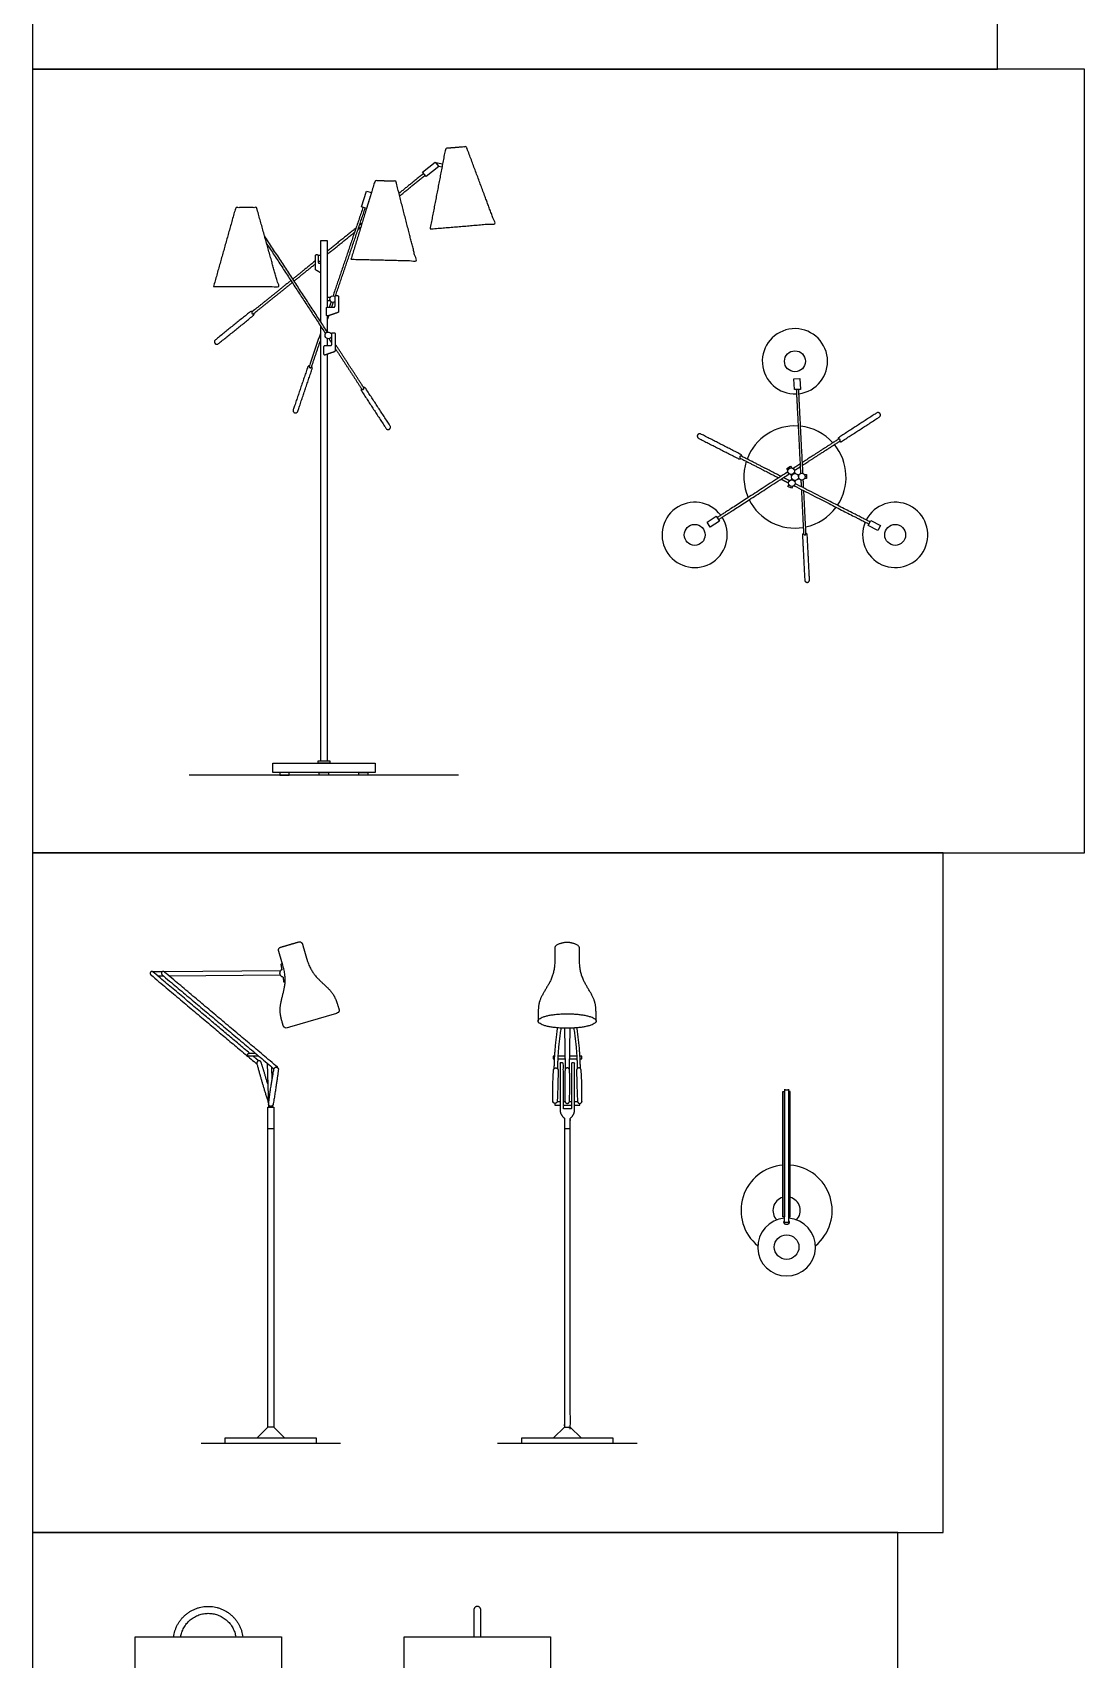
# Model space of a CAD drawing. Header units: millimetres. Extents: x 0 to 42.1, y -0.3 to 16.1.
# Drawn here: x 0.047 to 2.922, y 5.714 to 10.162 of the extents above; entities that cross this region are included whole.
import ezdxf

# ---------------------------------------------------------------- set-up
doc = ezdxf.new("R2010")
doc.units = ezdxf.units.MM
for name, color, linetype, true_color in [('2D$AG-DIAGRAM', 7, 'Continuous', 0xfecc66), ('2D$AG-FURNITURE', 7, 'Continuous', 0x66ccff), ('2D$X-VPRT', 6, 'Continuous', 0xff00ff)]:
    doc.layers.add(name, color=color, linetype=linetype, true_color=true_color)

msp = doc.modelspace()

# ---------------------------------------------------------------- linework, layer by layer
at = {"layer": '2D$AG-DIAGRAM'}
for points in [[(1.2116, 8.1315), (0.4752, 8.1315)], [(0.8887, 6.3043), (0.5078, 6.3043)], [(1.6992, 6.3043), (1.3183, 6.3043)]]:
    msp.add_lwpolyline(points, dxfattribs=at)
at = {"layer": '2D$AG-FURNITURE'}
for points in [[(1.1573, 9.7951), (1.1233, 9.7677), (1.1132, 9.7803), (1.1472, 9.8077)], [(0.9731, 9.724), (0.9598, 9.6805), (0.9461, 9.6847), (0.9594, 9.7282)], [(2.1443, 9.2161), (2.1458, 9.1862), (2.1297, 9.1854), (2.1282, 9.2153)], [(1.8906, 8.8234), (1.9157, 8.8397), (1.9245, 8.8261), (1.8993, 8.8098)], [(2.3576, 8.8), (2.3309, 8.8136), (2.3383, 8.828), (2.3649, 8.8144)], [(0.9831, 8.1644), (0.9831, 8.139), (0.7037, 8.139), (0.7037, 8.1644)], [(0.8592, 8.1644), (0.8275, 8.1644), (0.8275, 8.1708), (0.8592, 8.1708)], [(0.7228, 8.139), (0.7228, 8.1315), (0.7482, 8.1315), (0.7482, 8.139)], [(0.8561, 8.139), (0.8561, 8.1315), (0.8307, 8.1315), (0.8307, 8.139)], [(0.9639, 8.139), (0.9639, 8.1315), (0.9385, 8.1315), (0.9385, 8.139)], [(2.1026, 7.2669), (2.1026, 6.9239), (2.098, 6.9239), (2.098, 7.2669)], [(2.1135, 7.2669), (2.1135, 6.9239), (2.1181, 6.9239), (2.1181, 7.2669)], [(0.7063, 7.2241), (0.7063, 6.3488), (0.6902, 6.3488), (0.6902, 7.2241)], [(0.8227, 6.3043), (0.5738, 6.3043), (0.5738, 6.3202), (0.8227, 6.3202)], [(1.6332, 6.3043), (1.3843, 6.3043), (1.3843, 6.3202), (1.6332, 6.3202)], [(0.3273, 5.5093), (0.3273, 5.776), (0.7274, 5.776), (0.7274, 5.5093)], [(1.0627, 5.5093), (1.0627, 5.776), (1.4627, 5.776), (1.4627, 5.5093)]]:
    msp.add_lwpolyline(points, close=True, dxfattribs=at)
for points in [[(1.1676, 9.8015), (1.1494, 9.805)], [(1.1564, 9.7963), (1.1662, 9.7944)], [(0.853, 9.4109), (0.853, 9.592), (0.8338, 9.592), (0.8338, 9.3722)], [(0.8611, 9.4279), (0.853, 9.4279), (0.853, 9.4381), (0.8611, 9.4381)], [(0.853, 9.3425), (0.853, 9.3868)], [(0.8338, 9.3602), (0.8338, 8.1708), (0.853, 8.1708), (0.853, 9.283)], [(0.853, 9.3049), (0.853, 9.325)], [(2.1118, 8.9654), (2.1089, 8.9699), (2.1184, 8.9761), (2.1214, 8.9715)], [(2.1219, 8.95), (2.1197, 8.9533)], [(2.1204, 8.9385), (2.1222, 8.9422)], [(2.1291, 8.9595), (2.1313, 8.9561)], [(2.1383, 8.9525), (2.1423, 8.9528)], [(2.1429, 8.9415), (2.1389, 8.9413)], [(2.1567, 8.9535), (2.162, 8.9537), (2.1626, 8.9425), (2.1572, 8.9422)], [(2.1239, 8.9206), (2.1215, 8.9159), (2.1114, 8.921), (2.1139, 8.9258)], [(2.1323, 8.937), (2.1305, 8.9334)], [(0.402, 7.5941), (0.3759, 7.5939)], [(0.3889, 7.583), (0.4044, 7.5831)], [(0.7245, 7.5964), (0.4065, 7.5941)], [(0.4196, 7.5832), (0.7237, 7.5854)], [(1.504, 7.3291), (1.5023, 7.4396)], [(1.5152, 7.4396), (1.5135, 7.3287)], [(0.6879, 7.3445), (0.6918, 7.2241)], [(1.4742, 7.3636), (1.4696, 7.3636), (1.4696, 7.3564), (1.4738, 7.3564)], [(1.4826, 7.3564), (1.5036, 7.3564)], [(1.5035, 7.3636), (1.483, 7.3636)], [(1.5139, 7.3564), (1.5349, 7.3564)], [(1.5345, 7.3636), (1.514, 7.3636)], [(1.5437, 7.3564), (1.5479, 7.3564), (1.5479, 7.3636), (1.5433, 7.3636)], [(0.7018, 7.299), (0.701, 7.3335)], [(0.7035, 7.2241), (0.7034, 7.2285)], [(1.4749, 7.2342), (1.4749, 7.2296), (1.489, 7.2296)], [(1.489, 7.2384), (1.4808, 7.2384)], [(1.5026, 7.2384), (1.4978, 7.2384)], [(1.4978, 7.2296), (1.5197, 7.2296)], [(1.5197, 7.2384), (1.5143, 7.2384)], [(1.5367, 7.2384), (1.5285, 7.2384)], [(1.5285, 7.2296), (1.5433, 7.2296), (1.5433, 7.2343)], [(0.7063, 7.1649), (0.6902, 7.1649)], [(1.5168, 7.1649), (1.5007, 7.1649)], [(0.6902, 6.3488), (0.6608, 6.3202), (0.6983, 6.3202), (0.7357, 6.3202), (0.7063, 6.3488)], [(1.5007, 6.3488), (1.4713, 6.3202), (1.5087, 6.3202), (1.5462, 6.3202), (1.5168, 6.3488)]]:
    msp.add_lwpolyline(points, dxfattribs=at)
for centre, radius in [((2.1308, 9.2629), 0.0286), ((2.1205, 8.9624), 0.00914), ((2.1308, 8.9465), 0.00961), ((2.1498, 8.9475), 0.00914), ((2.1222, 8.9296), 0.00914), ((1.8568, 8.7883), 0.0286), ((2.4048, 8.7883), 0.0286), ((2.108, 6.8413), 0.0337)]:
    msp.add_circle(centre, radius, dxfattribs=at)
at = {"layer": '2D$AG-FURNITURE', "extrusion": (0, 0, -1)}
for centre, radius, start, end in [((-0.8338, 9.5445), 0.00891, 49.5988, 90), ((-0.8338, 9.5445), 0.00891, 270, 310.4012), ((-0.8687, 9.433), 0.00914, 235.9902, 124.9922), ((-0.8557, 9.3337), 0.00914, 206.7083, 154.7285)]:
    msp.add_arc(centre, radius, start, end, dxfattribs=at)
at = {"layer": '2D$AG-FURNITURE'}
for centre, radius, start, end in [((2.1308, 9.2629), 0.0892, 276.9676, 272.7583), ((2.1308, 8.9465), 0.1397, 86.4129, 159.3849), ((2.1308, 8.9465), 0.1397, 42.0962, 83.7016), ((2.1308, 8.9465), 0.1397, 326.4129, 39.3849), ((2.1308, 8.9465), 0.1397, 162.0962, 203.7016), ((1.8568, 8.7883), 0.0892, 36.9676, 32.7583), ((2.1308, 8.9465), 0.1397, 206.4129, 279.3849), ((2.1308, 8.9465), 0.1397, 282.0962, 323.7016), ((2.4048, 8.7883), 0.0892, 156.9676, 152.7583), ((2.108, 6.9414), 0.1245, 94.6337, 230.6572), ((2.108, 6.9414), 0.1245, 309.3428, 85.3663), ((2.108, 6.9414), 0.0374, 105.5793, 223.7347), ((2.108, 6.9414), 0.0374, 316.2653, 74.4207), ((2.108, 6.8413), 0.079, 93.9603, 86.0397)]:
    msp.add_arc(centre, radius, start, end, dxfattribs=at)
for points, knots in [([(1.1335, 9.6246), (1.1547, 9.7347), (1.1759, 9.8448), (1.2044, 9.8471), (1.2328, 9.8495), (1.2721, 9.7445), (1.3113, 9.6394), (1.2224, 9.632), (1.1335, 9.6246)], [0, 0, 0, 1, 1, 2, 2, 3, 3, 3.585357, 3.585357, 3.585357]), ([(0.9174, 9.5419), (0.9502, 9.6491), (0.983, 9.7564), (1.0116, 9.7557), (1.0402, 9.755), (1.068, 9.6464), (1.0958, 9.5378), (1.0066, 9.5398), (0.9174, 9.5419)], [0, 0, 0, 1, 1, 2, 2, 3, 3, 3.585357, 3.585357, 3.585357]), ([(0.5417, 9.4671), (0.572, 9.575), (0.6023, 9.683), (0.6309, 9.683), (0.6595, 9.683), (0.6898, 9.575), (0.7201, 9.4671), (0.6309, 9.4671), (0.5417, 9.4671)], [0, 0, 0, 1, 1, 2, 2, 3, 3, 3.585357, 3.585357, 3.585357]), ([(1.5007, 7.1936), (1.489, 7.2034), (1.489, 7.2166), (1.489, 7.2764), (1.489, 7.3453), (1.4934, 7.3453), (1.4978, 7.3453), (1.4978, 7.2824), (1.4978, 7.2196), (1.4992, 7.2196), (1.5007, 7.2196), (1.5087, 7.2196), (1.5168, 7.2196), (1.5183, 7.2196), (1.5197, 7.2196), (1.5197, 7.2824), (1.5197, 7.3453), (1.5241, 7.3453), (1.5285, 7.3453), (1.5285, 7.2764), (1.5285, 7.2166), (1.5285, 7.2034), (1.5168, 7.1936), (1.5168, 6.7712), (1.5168, 6.3488), (1.5087, 6.3488), (1.5007, 6.3488), (1.5007, 6.7712), (1.5007, 7.1936)], [5.868857, 5.868857, 5.868857, 5.952528, 5.952528, 6.404156, 6.404156, 6.432877, 6.432877, 6.85267, 6.85267, 6.862213, 6.862213, 6.888683, 6.888683, 6.898226, 6.898226, 7.318019, 7.318019, 7.34674, 7.34674, 7.798367, 7.798367, 7.882038, 7.882038, 10.758988, 10.758988, 10.785458, 10.785458, 13.662408, 13.662408, 13.662408]), ([(2.1026, 6.9093), (2.1082, 6.9071), (2.1135, 6.9093), (2.1135, 7.0903), (2.1135, 7.2713), (2.108, 7.2713), (2.1026, 7.2713), (2.1026, 7.0903), (2.1026, 6.9093)], [2.403311, 2.403311, 2.403311, 2.441873, 2.441873, 3.607728, 3.607728, 3.643529, 3.643529, 4.809384, 4.809384, 4.809384])]:
    msp.add_open_spline(points, degree=2, knots=knots, dxfattribs=at)
for points in [[(1.1162, 9.7766), (1.0816, 9.7486), (1.0486, 9.722)], [(1.0504, 9.715), (1.0845, 9.7426), (1.1203, 9.7715)], [(0.9502, 9.6835), (0.9089, 9.5614), (0.8685, 9.4422)], [(0.8755, 9.4424), (0.9155, 9.5605), (0.9564, 9.6816)], [(0.9311, 9.6272), (0.8905, 9.5944), (0.853, 9.5641)], [(0.853, 9.5557), (0.8888, 9.5846), (0.9272, 9.6156)], [(0.9367, 9.6233), (0.9404, 9.6263), (0.9441, 9.6293)], [(0.9476, 9.6405), (0.9441, 9.6377), (0.9406, 9.6349)], [(0.8532, 9.3425), (0.7685, 9.4722), (0.6812, 9.6057)], [(0.6871, 9.5847), (0.7686, 9.4599), (0.8479, 9.3386)], [(0.8205, 9.5379), (0.7882, 9.5118), (0.7583, 9.4877)], [(0.7619, 9.4822), (0.7901, 9.505), (0.8205, 9.5295)], [(0.853, 9.3757), (0.855, 9.3818), (0.8571, 9.3878)], [(0.863, 9.4259), (0.8605, 9.4184), (0.858, 9.4109)], [(0.8649, 9.4109), (0.8671, 9.4174), (0.8693, 9.4239)], [(0.857, 9.3247), (0.8604, 9.3194), (0.8638, 9.3142)], [(0.8638, 9.3262), (0.8633, 9.327), (0.8627, 9.3279)], [(2.1345, 9.1857), (2.1377, 9.1224), (2.1461, 8.9559)], [(2.1527, 8.9562), (2.1442, 9.1229), (2.1411, 9.186)], [(2.1115, 8.9606), (1.9713, 8.8699), (1.9183, 8.8356)], [(1.9219, 8.8301), (1.9751, 8.8645), (2.115, 8.9551)], [(2.093, 8.9408), (2.1032, 8.9355), (2.1131, 8.9305)], [(2.1161, 8.9363), (2.1078, 8.9405), (2.0993, 8.9449)], [(2.1448, 8.9822), (2.1351, 8.9759), (2.1258, 8.9699)], [(2.1294, 8.9644), (2.1372, 8.9694), (2.1452, 8.9746)], [(2.1283, 8.9227), (2.2769, 8.8467), (2.3331, 8.8179)], [(2.3361, 8.8237), (2.2797, 8.8526), (2.1313, 8.9285)], [(2.147, 8.9388), (2.1475, 8.9296), (2.148, 8.92)], [(2.1547, 8.9166), (2.1541, 8.9281), (2.1535, 8.9392)], [(1.4731, 7.3294), (1.4735, 7.3816), (1.4825, 7.4406)], [(1.4912, 7.44), (1.4822, 7.381), (1.4818, 7.329)], [(1.5263, 7.4401), (1.5353, 7.381), (1.5357, 7.329)], [(1.5444, 7.3294), (1.544, 7.3816), (1.535, 7.4407)], [(0.6653, 7.3504), (0.6576, 7.3569), (0.6499, 7.3634)]]:
    msp.add_open_spline(points, degree=2, dxfattribs=at)
for points, weights, degree, knots in [([(0.8338, 9.505), (0.8278, 9.5086), (0.8219, 9.5121), (0.8205, 9.513), (0.8205, 9.5147), (0.8205, 9.5331), (0.8205, 9.5515), (0.8205, 9.5545), (0.8235, 9.5545), (0.8242, 9.5545), (0.825, 9.5545), (0.828, 9.5545), (0.828, 9.5515), (0.828, 9.5427), (0.828, 9.5338), (0.828, 9.5308), (0.831, 9.5308), (0.8324, 9.5308), (0.8338, 9.5308)], [1, 1, 1, 0.870169758095, 1, 1, 1, 0.707106781186, 1, 1, 1, 0.707106781187, 1, 1, 1, 0.707106781187, 1, 1, 1], 2, [0, 0, 0, 0.0452705, 0.0452705, 0.0554808, 0.0554808, 0.1760607, 0.1760607, 0.1916243, 0.1916243, 0.1964853, 0.1964853, 0.212049, 0.212049, 0.2700034, 0.2700034, 0.285567, 0.285567, 0.2946152, 0.2946152, 0.2946152]), ([(0.7532, 9.4836), (0.6958, 9.4373), (0.6474, 9.3983), (0.6449, 9.3962), (0.647, 9.3937), (0.649, 9.3911), (0.6516, 9.3932), (0.7, 9.4323), (0.7568, 9.4781)], [1, 1, 1, 0.707106781186, 1, 0.707106781186, 1, 1, 1], 2, [1.3715757, 1.3715757, 1.3715757, 1.8049648, 1.8049648, 1.8218386, 1.8218386, 1.8387123, 1.8387123, 2.2727261, 2.2727261, 2.2727261]), ([(0.8503, 9.3898), (0.8503, 9.3882), (0.8516, 9.3873), (0.8529, 9.3864), (0.8544, 9.387), (0.8692, 9.3916), (0.8814, 9.3963), (0.8833, 9.397), (0.8833, 9.3991), (0.8833, 9.4194), (0.8833, 9.4397), (0.8833, 9.4427), (0.8803, 9.4427), (0.8786, 9.4427), (0.8768, 9.4427), (0.8738, 9.4427), (0.8738, 9.4397), (0.8738, 9.4268), (0.8738, 9.4139), (0.8738, 9.4109), (0.8708, 9.4109), (0.8634, 9.4109), (0.8533, 9.4109), (0.8503, 9.4109), (0.8503, 9.4079), (0.8503, 9.3988), (0.8503, 9.3898)], [1, 0.884890611721, 1, 0.884890611721, 1, 1, 1, 0.824362128207, 1, 1, 1, 0.707106781187, 1, 1, 1, 0.707106781187, 1, 1, 1, 0.707106781187, 1, 1, 1, 0.707106781187, 1, 1, 1], 2, [0, 0, 0, 0.0096017, 0.0096017, 0.0192034, 0.0192034, 0.1046298, 0.1046298, 0.1165537, 0.1165537, 0.2495261, 0.2495261, 0.2650897, 0.2650897, 0.2764979, 0.2764979, 0.2920615, 0.2920615, 0.3765413, 0.3765413, 0.3921049, 0.3921049, 0.4406074, 0.4406074, 0.456171, 0.456171, 0.5155279, 0.5155279, 0.5155279]), ([(0.6484, 9.399), (0.6448, 9.4004), (0.6419, 9.398), (0.5942, 9.3596), (0.5466, 9.3212), (0.5415, 9.317), (0.5456, 9.3119), (0.5498, 9.3068), (0.5549, 9.3109), (0.6025, 9.3494), (0.6501, 9.3878), (0.6531, 9.3902), (0.6525, 9.3939)], [1, 0.865586358393, 1, 1, 1, 0.707106781186, 1, 0.707106781186, 1, 1, 1, 0.865586358393, 1], 2, [0.1252615, 0.1252615, 0.1252615, 0.1478663, 0.1478663, 0.1941813, 0.1941813, 0.2280317, 0.2280317, 0.2618821, 0.2618821, 0.3081972, 0.3081972, 0.3308019, 0.3308019, 0.3308019]), ([(0.8338, 9.3393), (0.8185, 9.2943), (0.8034, 9.2496), (0.8024, 9.2465), (0.8055, 9.2455), (0.8086, 9.2444), (0.8096, 9.2475), (0.8216, 9.2831), (0.8338, 9.3189)], [1, 1, 1, 0.707106781186, 1, 0.707106781186, 1, 1, 1], 2, [1.4761998, 1.4761998, 1.4761998, 1.8049648, 1.8049648, 1.8218386, 1.8218386, 1.8387123, 1.8387123, 2.1005186, 2.1005186, 2.1005186]), ([(0.8721, 9.3399), (0.8751, 9.3399), (0.8751, 9.3368), (0.8751, 9.3148), (0.8751, 9.2927), (0.8751, 9.2905), (0.8731, 9.2898), (0.8598, 9.2853), (0.8466, 9.2808), (0.8451, 9.2803), (0.8439, 9.2812), (0.8426, 9.2821), (0.8426, 9.2837), (0.8426, 9.2928), (0.8426, 9.3019), (0.8426, 9.3049), (0.8456, 9.3049), (0.8541, 9.3049), (0.8608, 9.3049), (0.8638, 9.3049), (0.8638, 9.3079), (0.8638, 9.3224), (0.8638, 9.3368), (0.8638, 9.3399), (0.8668, 9.3399), (0.8703, 9.3399), (0.8721, 9.3399)], [1, 0.707106781187, 1, 1, 1, 0.812950867545, 1, 1, 1, 0.88947520546, 1, 0.88947520546, 1, 1, 1, 0.707106781187, 1, 1, 1, 0.707106781187, 1, 1, 1, 0.707106781187, 1, 1, 1], 2, [0, 0, 0, 0.0155636, 0.0155636, 0.1604777, 0.1604777, 0.1727953, 0.1727953, 0.264499, 0.264499, 0.2739038, 0.2739038, 0.2833086, 0.2833086, 0.3430053, 0.3430053, 0.3585689, 0.3585689, 0.4138458, 0.4138458, 0.4294094, 0.4294094, 0.5243188, 0.5243188, 0.5398824, 0.5398824, 0.5516157, 0.5516157, 0.5516157]), ([(0.8751, 9.2969), (0.9112, 9.2418), (0.9467, 9.1873), (0.9485, 9.1846), (0.9513, 9.1864), (0.954, 9.1882), (0.9522, 9.1909), (0.9139, 9.2495), (0.8751, 9.3089)], [1, 1, 1, 0.707106781186, 1, 0.707106781186, 1, 1, 1], 2, [1.351309, 1.351309, 1.351309, 1.8049648, 1.8049648, 1.8218386, 1.8218386, 1.8387123, 1.8387123, 2.3268553, 2.3268553, 2.3268553]), ([(0.8038, 9.2507), (0.8001, 9.25), (0.7989, 9.2464), (0.7792, 9.1884), (0.7596, 9.1305), (0.7575, 9.1242), (0.7638, 9.1221), (0.77, 9.12), (0.7721, 9.1263), (0.7917, 9.1842), (0.8113, 9.2422), (0.8125, 9.2458), (0.81, 9.2486)], [1, 0.865586358393, 1, 1, 1, 0.707106781186, 1, 0.707106781186, 1, 1, 1, 0.865586358393, 1], 2, [0.1252615, 0.1252615, 0.1252615, 0.1478663, 0.1478663, 0.1941813, 0.1941813, 0.2280317, 0.2280317, 0.2618821, 0.2618821, 0.3081972, 0.3081972, 0.3308019, 0.3308019, 0.3308019]), ([(0.9461, 9.1883), (0.9443, 9.1849), (0.9464, 9.1817), (0.9799, 9.1305), (1.0134, 9.0793), (1.017, 9.0738), (1.0225, 9.0774), (1.028, 9.081), (1.0244, 9.0865), (0.9909, 9.1377), (0.9574, 9.1889), (0.9553, 9.1921), (0.9516, 9.1919)], [1, 0.865586358393, 1, 1, 1, 0.707106781186, 1, 0.707106781186, 1, 1, 1, 0.865586358393, 1], 2, [0.1252615, 0.1252615, 0.1252615, 0.1478663, 0.1478663, 0.1941813, 0.1941813, 0.2280317, 0.2280317, 0.2618821, 0.2618821, 0.3081972, 0.3081972, 0.3308019, 0.3308019, 0.3308019]), ([(2.2521, 9.0438), (2.2555, 9.042), (2.2587, 9.0441), (2.31, 9.0773), (2.3614, 9.1106), (2.3669, 9.1141), (2.3634, 9.1196), (2.3598, 9.1252), (2.3543, 9.1216), (2.3029, 9.0883), (2.2515, 9.0551), (2.2483, 9.053), (2.2485, 9.0493)], [1, 0.865586358393, 1, 1, 1, 0.707106781186, 1, 0.707106781186, 1, 1, 1, 0.865586358393, 1], 2, [0.1252615, 0.1252615, 0.1252615, 0.1478663, 0.1478663, 0.1941813, 0.1941813, 0.2280317, 0.2280317, 0.2618821, 0.2618821, 0.3081972, 0.3081972, 0.3308019, 0.3308019, 0.3308019]), ([(1.986, 9.0029), (1.9858, 9.0067), (1.9824, 9.0084), (1.9279, 9.0363), (1.8734, 9.0642), (1.8676, 9.0672), (1.8646, 9.0613), (1.8616, 9.0555), (1.8675, 9.0525), (1.9219, 9.0246), (1.9764, 8.9967), (1.9798, 8.995), (1.983, 8.9971)], [1, 0.865586358393, 1, 1, 1, 0.707106781186, 1, 0.707106781186, 1, 1, 1, 0.865586358393, 1], 2, [0.1252615, 0.1252615, 0.1252615, 0.1478663, 0.1478663, 0.1941813, 0.1941813, 0.2280317, 0.2280317, 0.2618821, 0.2618821, 0.3081972, 0.3081972, 0.3308019, 0.3308019, 0.3308019]), ([(2.1515, 8.9787), (2.1978, 9.0086), (2.2531, 9.0444), (2.2558, 9.0462), (2.2541, 9.0489), (2.2523, 9.0517), (2.2495, 9.0499), (2.1961, 9.0153), (2.1512, 8.9863)], [1, 1, 1, 0.707106781186, 1, 0.707106781186, 1, 1, 1], 2, [1.7158899, 1.7158899, 1.7158899, 1.8049648, 1.8049648, 1.8218386, 1.8218386, 1.8387123, 1.8387123, 1.9251463, 1.9251463, 1.9251463]), ([(2.0926, 8.9484), (2.0435, 8.9734), (1.9849, 9.0035), (1.982, 9.0049), (1.9805, 9.002), (1.979, 8.9991), (1.9819, 8.9976), (2.0386, 8.9686), (2.0862, 8.9442)], [1, 1, 1, 0.707106781186, 1, 0.707106781186, 1, 1, 1], 2, [1.7158899, 1.7158899, 1.7158899, 1.8049648, 1.8049648, 1.8218386, 1.8218386, 1.8387123, 1.8387123, 1.9251463, 1.9251463, 1.9251463]), ([(2.1483, 8.9125), (2.1511, 8.8575), (2.1545, 8.7917), (2.1546, 8.7884), (2.1579, 8.7886), (2.1612, 8.7887), (2.161, 8.792), (2.1578, 8.8555), (2.1551, 8.909)], [1, 1, 1, 0.707106781186, 1, 0.707106781186, 1, 1, 1], 2, [1.7158899, 1.7158899, 1.7158899, 1.8049648, 1.8049648, 1.8218386, 1.8218386, 1.8387123, 1.8387123, 1.9251463, 1.9251463, 1.9251463]), ([(2.1544, 8.7929), (2.1512, 8.7908), (2.1514, 8.787), (2.1545, 8.7259), (2.1576, 8.6648), (2.1579, 8.6582), (2.1645, 8.6585), (2.171, 8.6589), (2.1707, 8.6654), (2.1676, 8.7266), (2.1645, 8.7877), (2.1643, 8.7915), (2.1609, 8.7932)], [1, 0.865586358393, 1, 1, 1, 0.707106781186, 1, 0.707106781186, 1, 1, 1, 0.865586358393, 1], 2, [0.1252615, 0.1252615, 0.1252615, 0.1478663, 0.1478663, 0.1941813, 0.1941813, 0.2280317, 0.2280317, 0.2618821, 0.2618821, 0.3081972, 0.3081972, 0.3308019, 0.3308019, 0.3308019]), ([(0.7311, 7.6124), (0.7413, 7.5778), (0.7336, 7.5369), (0.7198, 7.4924), (0.7264, 7.4667), (0.7325, 7.4459), (0.7331, 7.4439), (0.7344, 7.4422), (0.7363, 7.4412), (0.7382, 7.4401), (0.7403, 7.4399), (0.7424, 7.4405), (0.7881, 7.4539), (0.8337, 7.4674), (0.8794, 7.4808), (0.8815, 7.4814), (0.8831, 7.4827), (0.8841, 7.4846), (0.8852, 7.4865), (0.8854, 7.4886), (0.8848, 7.4907), (0.8786, 7.5115), (0.8703, 7.5366), (0.8346, 7.5666), (0.806, 7.5969), (0.7959, 7.6314), (0.7921, 7.6444), (0.7883, 7.6573), (0.7845, 7.6702), (0.7832, 7.6747), (0.7791, 7.6769), (0.7746, 7.6756), (0.7581, 7.6708), (0.7416, 7.6659), (0.7251, 7.6611), (0.7206, 7.6598), (0.7184, 7.6557), (0.7197, 7.6512), (0.7235, 7.6382), (0.7273, 7.6253), (0.7311, 7.6124)], [1, 1, 1, 1, 1, 1, 0.949124460784, 0.949124460784, 1, 0.949124460784, 0.949124460784, 1, 1, 1, 1, 0.949124460785, 0.949124460785, 1, 0.949124460785, 0.949124460785, 1, 1, 1, 1, 1, 1, 1, 1, 1, 0.804737854125, 0.804737854125, 1, 1, 1, 1, 0.804737854124, 0.804737854124, 1, 1, 1, 1], 3, [3.271901, 3.271901, 3.271901, 3.271901, 3.46952, 3.667138, 3.84402, 3.84402, 3.84402, 3.864585, 3.864585, 3.864585, 3.88515, 3.88515, 3.88515, 4.297431, 4.297431, 4.297431, 4.317996, 4.317996, 4.317996, 4.338562, 4.338562, 4.338562, 4.515444, 4.713062, 4.910681, 4.910681, 4.910681, 5.043291, 5.043291, 5.043291, 5.084368, 5.084368, 5.084368, 5.2332, 5.2332, 5.2332, 5.274278, 5.274278, 5.274278, 5.406888, 5.406888, 5.406888, 5.406888]), ([(1.5875, 7.4593), (1.5874, 7.4904), (1.5861, 7.5162), (1.5607, 7.5543), (1.5419, 7.5914), (1.5419, 7.6274), (1.5419, 7.6341), (1.5419, 7.6464), (1.5419, 7.6588), (1.5419, 7.6631), (1.5385, 7.6661), (1.5167, 7.6758), (1.4995, 7.6758), (1.4777, 7.6661), (1.4744, 7.6631), (1.4744, 7.6588), (1.4744, 7.6464), (1.4744, 7.6341), (1.4744, 7.6274), (1.4744, 7.5914), (1.4555, 7.5543), (1.4301, 7.5162), (1.4288, 7.4904), (1.4287, 7.4593)], [1, 1, 1, 1, 1, 1, 1, 1, 1, 0.804737854125, 0.804737854125, 1, 1, 0.804737854124, 0.804737854124, 1, 1, 1, 1, 1, 1, 1, 1, 1], 3, [4.348591, 4.348591, 4.348591, 4.348591, 4.515444, 4.713062, 4.910681, 4.910681, 4.910681, 5.043291, 5.043291, 5.043291, 5.084368, 5.084368, 5.2332, 5.2332, 5.274278, 5.274278, 5.274278, 5.406888, 5.406888, 5.406888, 5.604506, 5.802125, 5.968978, 5.968978, 5.968978, 5.968978]), ([(0.7303, 7.6151), (0.7281, 7.6148), (0.7259, 7.6144), (0.7271, 7.6069), (0.7283, 7.5994), (0.7214, 7.5962), (0.7226, 7.5887), (0.7238, 7.5811), (0.7314, 7.5803), (0.7325, 7.5732), (0.7336, 7.566), (0.7355, 7.5663), (0.7375, 7.5666)], [1, 1, 1, 1, 1, 0.794595032365, 1, 0.794595032365, 1, 1, 1, 1, 1], 2, [0.6076535, 0.6076535, 0.6076535, 0.6221836, 0.6221836, 0.6722564, 0.6722564, 0.7151053, 0.7151053, 0.7579541, 0.7579541, 0.8052904, 0.8052904, 0.8180397, 0.8180397, 0.8180397]), ([(0.6408, 7.371), (0.5149, 7.477), (0.3765, 7.5935), (0.3727, 7.5967), (0.3695, 7.5929), (0.3663, 7.5891), (0.3701, 7.5859), (0.5229, 7.4573), (0.6605, 7.3415)], [1, 1, 1, 0.70710678119, 1, 0.707106781187, 1, 1, 1], 2, [0.160849, 0.160849, 0.160849, 1.347664, 1.347664, 1.373171, 1.373171, 1.398678, 1.398678, 2.708946, 2.708946, 2.708946]), ([(0.7174, 7.3311), (0.7171, 7.3329), (0.7158, 7.334), (0.5616, 7.4637), (0.4074, 7.5935), (0.4036, 7.5967), (0.4004, 7.5929), (0.3973, 7.5891), (0.401, 7.5859), (0.554, 7.4572), (0.707, 7.3285)], [1, 0.942812787985, 1, 1, 1, 0.70710678119, 1, 0.707106781187, 1, 1, 1], 2, [0.01447, 0.01447, 0.01447, 0.025507, 0.025507, 1.347664, 1.347664, 1.373171, 1.373171, 1.398678, 1.398678, 2.710447, 2.710447, 2.710447]), ([(1.5875, 7.4593), (1.5875, 7.4791), (1.5081, 7.4791), (1.4287, 7.4791), (1.4287, 7.4593), (1.4287, 7.4396), (1.5081, 7.4396), (1.5875, 7.4396), (1.5875, 7.4593)], [1, 0.707106781187, 1, 0.707106781187, 1, 0.707106781187, 1, 0.707106781187, 1], 2, [0, 0, 0, 0.397216, 0.397216, 0.794433, 0.794433, 1.191649, 1.191649, 1.588866, 1.588866, 1.588866]), ([(0.6652, 7.3636), (0.6494, 7.3634), (0.6386, 7.3632), (0.6348, 7.3632), (0.6347, 7.367), (0.6346, 7.3709), (0.6385, 7.371), (0.6461, 7.3711), (0.6561, 7.3712)], [1, 1, 1, 0.707106781187, 1, 0.707106781187, 1, 1, 1], 2, [0.0233797, 0.0233797, 0.0233797, 0.0941325, 0.0941325, 0.1140629, 0.1140629, 0.1339933, 0.1339933, 0.1837492, 0.1837492, 0.1837492]), ([(0.6898, 7.2873), (0.68, 7.321), (0.672, 7.3461), (0.6702, 7.352), (0.6643, 7.3502), (0.6585, 7.3484), (0.6602, 7.3426), (0.6709, 7.3006), (0.6914, 7.2367)], [1, 1, 1, 0.707106781186, 1, 0.707106781188, 1, 1, 1], 2, [0.1405017, 0.1405017, 0.1405017, 0.2994688, 0.2994688, 0.3377565, 0.3377565, 0.3760441, 0.3760441, 0.6372078, 0.6372078, 0.6372078]), ([(0.6976, 7.2261), (0.7037, 7.2252), (0.7046, 7.2313), (0.7135, 7.2832), (0.719, 7.3261), (0.7198, 7.3322), (0.7138, 7.3331), (0.7077, 7.3339), (0.7068, 7.3279), (0.6988, 7.2854), (0.6924, 7.233), (0.6916, 7.227), (0.6976, 7.2261)], [1, 0.707106781186, 1, 1, 1, 0.707106781186, 1, 0.707106781188, 1, 1, 1, 0.707106781188, 1], 2, [0, 0, 0, 0.0382876, 0.0382876, 0.2994688, 0.2994688, 0.3377565, 0.3377565, 0.3760441, 0.3760441, 0.6372253, 0.6372253, 0.6755129, 0.6755129, 0.6755129]), ([(1.4749, 7.2342), (1.481, 7.2341), (1.4811, 7.2402), (1.4834, 7.2929), (1.4834, 7.3249), (1.4834, 7.331), (1.4773, 7.3311), (1.4712, 7.3312), (1.4711, 7.3251), (1.4685, 7.2932), (1.4688, 7.2404), (1.4687, 7.2343), (1.4749, 7.2342)], [1, 0.707106781186, 1, 1, 1, 0.707106781186, 1, 0.707106781188, 1, 1, 1, 0.707106781188, 1], 2, [0, 0, 0, 0.0382876, 0.0382876, 0.2994688, 0.2994688, 0.3377565, 0.3377565, 0.3760441, 0.3760441, 0.6372253, 0.6372253, 0.6755129, 0.6755129, 0.6755129]), ([(1.5084, 7.2342), (1.5023, 7.2343), (1.5023, 7.2404), (1.5015, 7.2931), (1.5024, 7.3251), (1.5025, 7.3312), (1.5086, 7.3311), (1.5148, 7.331), (1.5147, 7.3249), (1.5164, 7.293), (1.5146, 7.2402), (1.5145, 7.2341), (1.5084, 7.2342)], [1, 0.707106781186, 1, 1, 1, 0.707106781186, 1, 0.707106781188, 1, 1, 1, 0.707106781188, 1], 2, [0, 0, 0, 0.0382876, 0.0382876, 0.2994688, 0.2994688, 0.3377565, 0.3377565, 0.3760441, 0.3760441, 0.6372253, 0.6372253, 0.6755129, 0.6755129, 0.6755129]), ([(1.5426, 7.2342), (1.5365, 7.2341), (1.5364, 7.2402), (1.5341, 7.2929), (1.5341, 7.3249), (1.5341, 7.331), (1.5402, 7.3311), (1.5463, 7.3312), (1.5464, 7.3251), (1.549, 7.2932), (1.5487, 7.2404), (1.5488, 7.2343), (1.5426, 7.2342)], [1, 0.707106781186, 1, 1, 1, 0.707106781186, 1, 0.707106781188, 1, 1, 1, 0.707106781188, 1], 2, [0, 0, 0, 0.0382876, 0.0382876, 0.2994688, 0.2994688, 0.3377565, 0.3377565, 0.3760441, 0.3760441, 0.6372253, 0.6372253, 0.6755129, 0.6755129, 0.6755129]), ([(2.1026, 6.9133), (2.0999, 6.9117), (2.0999, 6.9093), (2.0999, 6.9038), (2.108, 6.9038), (2.1161, 6.9038), (2.1161, 6.9093), (2.1161, 6.9117), (2.1135, 6.9133)], [0.854097118605, 0.844629987441, 1, 0.707106781187, 1, 0.707106781187, 1, 0.844629987442, 0.854097118605], 2, [0.04131953, 0.04131953, 0.04131953, 0.05623489, 0.05623489, 0.08435234, 0.08435234, 0.11246978, 0.11246978, 0.12738514, 0.12738514, 0.12738514]), ([(0.4329, 5.776), (0.4435, 5.8591), (0.5273, 5.8591), (0.6111, 5.8591), (0.6218, 5.776)], [1, 0.750742118867, 1, 0.750742118867, 1], 2, [5.000781, 5.000781, 5.000781, 5.4517882, 5.4517882, 5.9027954, 5.9027954, 5.9027954]), ([(0.4521, 5.776), (0.4624, 5.8401), (0.5273, 5.8401), (0.5922, 5.8401), (0.6026, 5.776)], [1, 0.761260245449, 1, 0.761260245449, 1], 2, [5.0108245, 5.0108245, 5.0108245, 5.4517882, 5.4517882, 5.8927519, 5.8927519, 5.8927519]), ([(1.2722, 5.776), (1.2722, 5.8128), (1.2722, 5.8496), (1.2722, 5.8591), (1.2627, 5.8591), (1.2532, 5.8591), (1.2532, 5.8496), (1.2532, 5.8128), (1.2532, 5.776)], [1, 1, 1, 0.707106781187, 1, 0.707106781187, 1, 1, 1], 2, [6.8272388, 6.8272388, 6.8272388, 7.0110253, 7.0110253, 7.0601127, 7.0601127, 7.1092, 7.1092, 7.2929865, 7.2929865, 7.2929865])]:
    msp.add_rational_spline(points, weights, degree=degree, knots=knots, dxfattribs=at)
at = {"layer": '2D$X-VPRT'}
for points in [[(0.0471, 10.0617), (2.6848, 10.0617), (2.6848, 11.8271), (0.0471, 11.8271)], [(0.0471, 7.9193), (2.922, 7.9193), (2.922, 10.0617), (0.0471, 10.0617)], [(0.0471, 6.0609), (2.5357, 6.0609), (2.5357, 7.9193), (0.0471, 7.9193)], [(0.0471, 4.2095), (2.4122, 4.2095), (2.4122, 6.0609), (0.0471, 6.0609)]]:
    msp.add_lwpolyline(points, close=True, dxfattribs=at)

doc.saveas('drawing.dxf')
